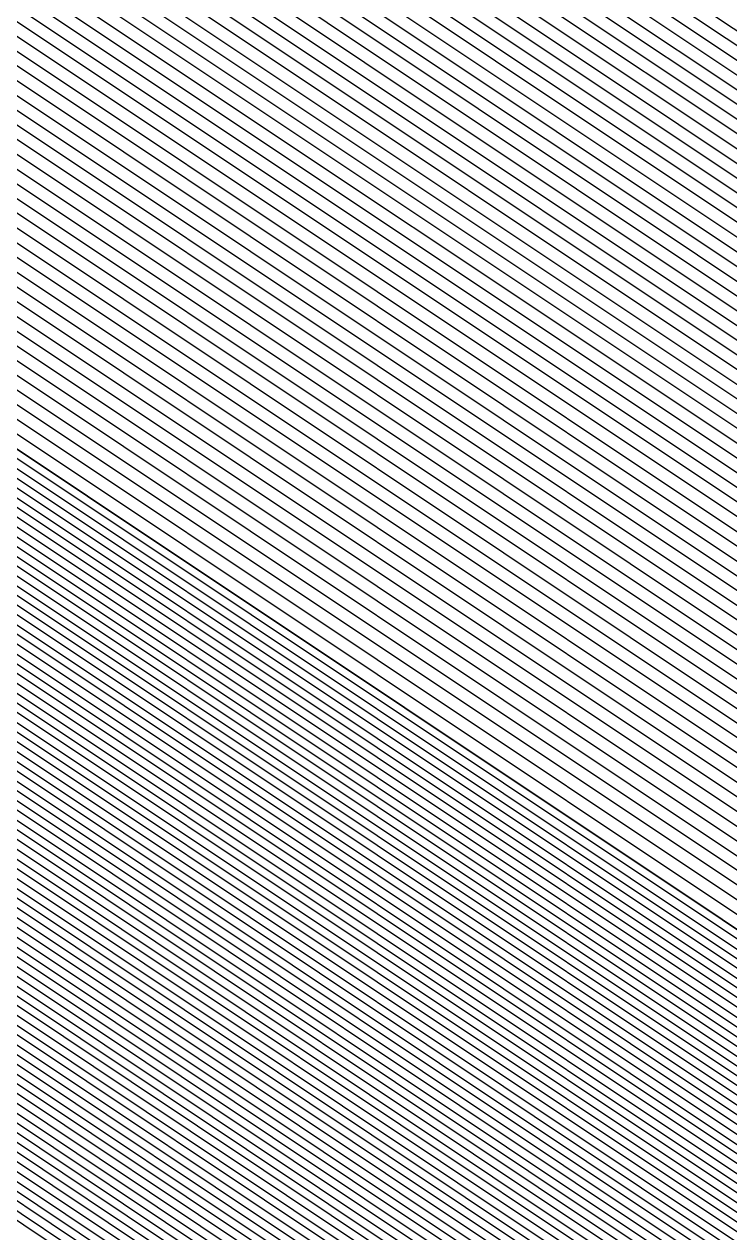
# Model space of a CAD drawing. Extents: x 7084 to 11035, y 13750 to 16729.
# Drawn here: x 8822.6 to 8853.2, y 14749.7 to 14802.2 of the extents above; entities that cross this region are included whole.
import ezdxf

# ---------------------------------------------------------------- set-up
doc = ezdxf.new("R2010")
doc.units = 0
doc.layers.add('Default', color=7, linetype='Continuous')

msp = doc.modelspace()

# ---------------------------------------------------------------- linework, layer by layer
at = {"layer": 'Default'}
for points in [[(8760.535, 14895.53), (8799.376, 14839.801), (8810.945, 14825.188), (8892.006, 14771.148), (8969.689, 14776.214), (8994.653, 14793.263), (9074.025, 14838.859), (9118.472, 14857.734), (9184.334, 14856.046), (9200.165, 14842.041), (9264.338, 14815.021), (9304.868, 14813.332), (9318.264, 14828.554), (9402.702, 14850.508), (9466.875, 14902.86), (9500.65, 14945.079), (9537.803, 15021.073), (9523.799, 15083.179), (9576.151, 15198.015), (9552.508, 15319.606)], [(9550.406, 15318.916), (9573.887, 15198.152), (9521.892, 15084.098), (9536.16, 15020.821), (9499.26, 14945.343), (9465.715, 14903.411), (9401.978, 14851.416), (9318.114, 14829.611), (9304.466, 14814.102), (9264.212, 14815.779), (9200.475, 14842.616), (9184.346, 14856.884), (9118.932, 14858.561), (9073.646, 14839.33), (8994.814, 14794.044), (8969.379, 14776.674), (8892.224, 14771.642), (8811.715, 14825.315), (8799.928, 14840.203), (8761.351, 14895.553)], [(9546.201, 15317.538), (9569.361, 15198.428), (9518.078, 15085.936), (9532.875, 15020.315), (9496.48, 14945.872), (9463.394, 14904.514), (9400.531, 14853.231), (9317.816, 14831.725), (9303.662, 14815.642), (9263.959, 14817.296), (9201.096, 14843.765), (9184.369, 14858.561), (9119.851, 14860.216), (9072.887, 14840.272), (8995.135, 14795.606), (8968.758, 14777.593), (8892.661, 14772.63), (8813.254, 14825.567), (8801.031, 14841.007), (8762.982, 14895.599), (8743.13, 14955.154), (8750.207, 14973.168)], [(8763.798, 14895.622), (8801.582, 14841.41), (8814.024, 14825.694), (8892.879, 14773.124), (8968.448, 14778.052), (8995.296, 14796.387), (9072.508, 14840.743), (9120.311, 14861.043), (9184.38, 14859.4), (9201.406, 14844.339), (9263.833, 14818.054), (9303.26, 14816.411), (9317.666, 14832.782), (9399.807, 14854.138), (9462.234, 14905.066), (9495.09, 14946.136), (9531.232, 15020.062), (9516.171, 15086.855), (9567.098, 15198.566), (9544.099, 15316.848)], [(8767.06, 14895.714), (8803.788, 14843.018), (8817.103, 14826.199), (8893.752, 14775.1), (8967.207, 14779.89), (8995.939, 14799.512), (9070.992, 14842.627), (9122.149, 14864.351), (9184.426, 14862.755), (9202.646, 14846.637), (9263.327, 14821.087), (9301.652, 14819.49), (9317.069, 14837.01), (9396.912, 14857.769), (9457.592, 14907.271), (9489.53, 14947.193), (9524.66, 15019.051), (9508.543, 15090.531), (9558.045, 15199.117), (9535.689, 15314.091)], [(8764.119, 15249.585), (8750.58, 15177.374), (8741.553, 15150.294), (8712.217, 15089.366), (8712.053, 15087.314), (8687.23, 15030.899), (8687.518, 15028.191), (8687.518, 14976.289), (8687.723, 14975.263), (8714.802, 14894.025), (8715.787, 14890.784), (8767.689, 14816.316), (8770.233, 14816.316), (8878.55, 14744.104), (8881.668, 14744.022), (8985.472, 14750.792), (8989.616, 14750.095), (9095.677, 14811.023), (9183.684, 14808.767), (9269.436, 14772.661), (9323.594, 14770.404)], [(8760.385, 15248.723), (8747.092, 15177.825), (8738.23, 15151.238), (8709.427, 15091.417), (8709.099, 15087.314), (8684.728, 15031.925), (8685.302, 15026.509), (8685.302, 14975.551), (8685.712, 14973.499), (8712.299, 14893.738), (8714.269, 14887.256), (8765.227, 14814.141), (8770.315, 14814.141), (8876.662, 14743.243), (8882.899, 14743.079)], [(8770.438, 15248.781), (8756.996, 15177.095), (8748.036, 15150.212), (8747.289, 15147.512), (8718.166, 15087.027), (8693.524, 15031.022), (8693.524, 14979.498), (8695.133, 14976.683), (8694.501, 14975.075), (8721.383, 14894.427), (8772.908, 14820.501), (8773.999, 14819.122), (8881.528, 14747.436), (8984.578, 14754.157), (8986.933, 14755.765), (9092.222, 14816.25), (9096.415, 14818.031), (9183.783, 14815.791), (9185.276, 14814.47), (9270.404, 14778.627), (9324.169, 14776.386), (9325.432, 14777.822)], [(8770.955, 15248.448), (8757.582, 15177.129), (8748.668, 15150.384), (8747.771, 15147.145), (8718.798, 15086.97), (8694.282, 15031.252), (8694.282, 14979.992), (8696.212, 14976.614), (8695.454, 14974.684), (8722.199, 14894.45), (8773.459, 14820.903), (8774.769, 14819.249), (8881.747, 14747.93), (8984.267, 14754.616), (8987.094, 14756.546)], [(8757.399, 15248.034), (8744.302, 15178.186), (8735.571, 15151.993), (8707.195, 15093.058), (8706.736, 15087.314), (8682.725, 15032.745), (8683.529, 15025.163), (8683.529, 14974.96), (8684.104, 14972.088), (8710.297, 14893.508), (8713.054, 14884.433), (8763.258, 14812.402), (8770.38, 14812.402), (8875.153, 14742.554), (8883.884, 14742.324)], [(8758.145, 15248.206), (8745, 15178.096), (8736.236, 15151.804), (8707.753, 15092.648), (8707.326, 15087.314), (8683.226, 15032.54), (8683.973, 15025.5), (8683.973, 14975.107), (8684.506, 14972.441), (8710.798, 14893.566), (8713.358, 14885.138), (8763.75, 14812.837), (8770.364, 14812.837), (8875.53, 14742.726), (8883.637, 14742.513), (8984.422, 14749.086), (8995.196, 14747.272), (9098.171, 14806.428), (9183.619, 14804.237), (9266.875, 14769.182), (9319.458, 14766.991)], [(8771.989, 15247.781), (8758.754, 15177.198), (8749.931, 15150.729), (8748.736, 15146.41), (8720.062, 15086.855), (8695.799, 15031.711), (8695.799, 14980.98), (8698.372, 14976.476), (8697.361, 14973.903), (8723.83, 14894.496), (8774.562, 14821.707), (8776.308, 14819.502), (8882.183, 14748.918), (8983.647, 14755.535), (8987.415, 14758.109)], [(8752.171, 15246.828), (8739.42, 15178.818), (8730.918, 15153.314), (8703.289, 15095.93), (8702.6, 15087.314), (8679.221, 15034.181), (8680.428, 15022.808), (8680.428, 14973.926), (8681.289, 14969.618), (8706.793, 14893.106), (8710.929, 14879.493), (8759.811, 14809.357), (8770.495, 14809.357), (8872.51, 14741.347), (8885.607, 14741.003), (8983.371, 14747.379), (9000.776, 14744.449), (9100.666, 14801.833), (9183.553, 14799.707), (9264.315, 14765.702)], [(9183.504, 14796.31), (9102.537, 14798.386), (9004.961, 14742.332), (8982.584, 14746.099), (8887.084, 14739.87), (8870.245, 14740.313), (8770.594, 14806.748), (8756.857, 14806.748), (8709.107, 14875.259), (8703.79, 14892.762), (8678.877, 14967.501), (8677.769, 14973.04), (8677.769, 15020.789), (8676.218, 15035.412), (8699.055, 15087.314), (8699.941, 15098.392), (8726.93, 15154.446), (8735.235, 15179.359), (8747.691, 15245.794)], [(8748.438, 15245.966), (8735.932, 15179.269), (8727.595, 15154.258), (8700.499, 15097.982), (8699.646, 15087.314), (8676.719, 15035.207), (8678.212, 15021.126), (8678.212, 14973.187), (8679.279, 14967.853), (8704.29, 14892.819), (8709.411, 14875.964), (8757.349, 14807.183), (8770.577, 14807.183), (8870.623, 14740.486), (8886.838, 14740.059)], [(8749.184, 15246.139), (8736.63, 15179.179), (8728.26, 15154.069), (8701.057, 15097.572), (8700.237, 15087.314), (8677.219, 15035.002), (8678.655, 15021.462), (8678.655, 14973.335), (8679.681, 14968.206), (8704.791, 14892.877), (8709.714, 14876.67), (8757.842, 14807.618), (8770.561, 14807.618), (8871, 14740.658), (8886.591, 14740.248), (8982.846, 14746.525), (9003.566, 14743.038), (9101.913, 14799.535), (9183.52, 14797.443), (9263.035, 14763.963), (9313.255, 14761.87), (9339.308, 14761.46), (9443.933, 14788.662)], [(8746.944, 15245.622), (8734.537, 15179.45), (8726.266, 15154.635), (8699.383, 15098.802), (8698.464, 15087.314), (8675.718, 15035.617), (8677.326, 15020.453), (8677.326, 14972.892), (8678.475, 14967.148), (8703.289, 14892.704), (8708.804, 14874.553), (8756.365, 14806.313), (8770.61, 14806.313), (8869.868, 14740.141), (8887.33, 14739.682), (8982.452, 14745.885), (9005.658, 14741.979)], [(8775.607, 15245.449), (8762.855, 15177.439), (8754.354, 15151.935), (8752.114, 15143.836), (8724.485, 15086.453), (8701.106, 15033.32), (8701.106, 14984.437), (8705.931, 14975.994), (8704.036, 14971.169), (8729.54, 14894.657), (8778.422, 14824.522), (8781.696, 14820.386), (8883.711, 14752.376), (8981.476, 14758.752)], [(8777.675, 15244.117), (8765.199, 15177.577), (8756.882, 15152.625), (8754.044, 15142.366), (8727.012, 15086.223), (8704.139, 15034.239), (8704.139, 14986.413), (8710.251, 14975.718), (8707.85, 14969.606), (8732.802, 14894.749), (8780.628, 14826.13), (8784.775, 14820.892), (8884.584, 14754.352), (8980.235, 14760.59), (8989.184, 14766.702), (9086.914, 14822.845), (9102.849, 14829.611), (9183.944, 14827.532), (9189.619, 14822.511), (9268.635, 14789.242)], [(9445.771, 14779.866), (9347.711, 14754.37), (9304.983, 14755.043), (9257.915, 14757.004), (9183.389, 14788.383), (9106.902, 14790.345), (9014.726, 14737.392), (8980.745, 14743.112), (8890.53, 14737.228), (8864.961, 14737.901), (8770.823, 14800.659), (8749.964, 14800.659), (8704.857, 14865.379), (8696.782, 14891.958), (8673.248, 14962.561), (8671.565, 14970.972), (8671.565, 15016.079), (8669.21, 15038.284), (8690.783, 15087.314), (8692.129, 15104.136), (8717.625, 15157.089), (8725.47, 15180.623), (8737.237, 15243.381)], [(9183.967, 14829.209), (9103.768, 14831.265), (9086.156, 14823.787), (8989.506, 14768.264), (8979.615, 14761.509), (8885.021, 14755.34), (8786.314, 14821.144), (8781.731, 14826.934), (8734.434, 14894.795), (8709.757, 14968.825), (8712.411, 14975.58), (8705.656, 14987.401), (8705.656, 15034.698), (8728.276, 15086.108), (8755.009, 15141.63), (8758.145, 15152.969), (8766.371, 15177.646), (8778.709, 15243.45)], [(8779.226, 15243.117), (8766.957, 15177.68), (8758.777, 15153.142), (8755.491, 15141.263), (8728.908, 15086.051), (8706.414, 15034.928), (8706.414, 14987.895), (8713.491, 14975.511), (8710.711, 14968.434), (8735.249, 14894.818), (8782.282, 14827.337), (8787.084, 14821.271), (8885.239, 14755.834), (8979.305, 14761.969), (8989.667, 14769.045), (9085.777, 14824.258), (9104.227, 14832.093), (9183.978, 14830.048), (9190.549, 14824.235), (9268.256, 14791.516)], [(8734.25, 15242.692), (8722.68, 15180.984), (8714.966, 15157.844), (8689.897, 15105.777), (8688.42, 15087.314), (8667.208, 15039.105), (8669.793, 15014.734), (8669.793, 14970.381), (8671.639, 14961.149), (8694.78, 14891.728), (8703.642, 14862.556), (8747.995, 14798.92), (8770.889, 14798.92), (8863.451, 14737.212), (8891.515, 14736.473)], [(9107.444, 14837.883), (9083.123, 14827.555), (8990.793, 14774.514), (8977.133, 14765.185), (8886.767, 14759.292), (8792.472, 14822.155), (8786.142, 14830.151), (8740.959, 14894.979), (8717.385, 14965.7), (8721.05, 14975.029), (8711.722, 14991.353), (8711.722, 15036.536), (8733.331, 15085.649), (8758.869, 15138.689), (8763.2, 15154.348), (8771.058, 15177.922), (8782.845, 15240.785)], [(8723.796, 15240.28), (8712.915, 15182.248), (8705.661, 15160.486), (8682.085, 15111.522), (8680.149, 15087.314), (8660.2, 15041.977), (8663.589, 15010.023), (8663.589, 14968.313), (8666.01, 14956.209), (8687.772, 14890.924), (8699.391, 14852.676), (8741.102, 14792.831), (8771.119, 14792.831), (8858.166, 14734.799), (8894.961, 14733.831), (8978.382, 14739.271), (9027.281, 14731.041), (9112.515, 14780.005), (9183.241, 14778.192), (9252.154, 14749.176), (9295.678, 14747.362), (9357.164, 14746.394), (9447.839, 14769.969)], [(8720.809, 15239.59), (8710.125, 15182.609), (8703.002, 15161.241), (8679.853, 15113.163), (8677.785, 15087.314), (8658.198, 15042.798), (8661.817, 15008.678), (8661.817, 14967.722), (8664.402, 14954.798), (8685.77, 14890.694), (8698.177, 14849.853), (8739.132, 14791.091), (8771.184, 14791.091), (8856.657, 14734.11), (8895.946, 14733.076), (8977.857, 14738.418), (9030.071, 14729.629), (9113.762, 14777.707), (9183.208, 14775.927), (9250.874, 14747.436)], [(8721.555, 15239.763), (8710.822, 15182.519), (8703.667, 15161.052), (8680.411, 15112.752), (8678.376, 15087.314), (8658.699, 15042.592), (8662.26, 15009.014), (8662.26, 14967.87), (8664.804, 14955.151), (8686.27, 14890.751), (8698.481, 14850.559), (8739.625, 14791.526), (8771.168, 14791.526), (8857.034, 14734.282)], [(8717.822, 15238.901), (8707.335, 15182.97), (8700.343, 15161.996), (8677.621, 15114.804), (8675.422, 15087.314), (8656.196, 15043.618), (8660.044, 15007.332), (8660.044, 14967.131), (8662.793, 14953.387), (8683.767, 14890.464), (8696.962, 14847.03), (8737.163, 14789.352), (8771.25, 14789.352), (8855.147, 14733.42), (8896.931, 14732.321), (8977.332, 14737.565), (9032.861, 14728.218)], [(9184.116, 14840.111), (9109.741, 14842.018), (9081.228, 14829.91), (8991.597, 14778.42), (8975.582, 14767.483), (8887.858, 14761.762), (8796.321, 14822.787), (8788.899, 14832.162), (8745.037, 14895.094), (8722.153, 14963.747), (8726.449, 14974.684), (8715.513, 14993.823), (8715.513, 15037.685), (8736.49, 15085.361), (8761.282, 15136.851), (8766.359, 15155.209), (8773.988, 15178.094), (8785.43, 15239.119)], [(8717.075, 15238.729), (8706.637, 15183.06), (8699.679, 15162.184), (8677.063, 15115.214), (8674.831, 15087.314), (8655.695, 15043.823), (8659.601, 15006.995), (8659.601, 14966.984), (8662.391, 14953.034), (8683.267, 14890.407), (8696.659, 14846.325), (8736.671, 14788.917), (8771.266, 14788.917), (8854.769, 14733.248), (8897.177, 14732.132), (8977.201, 14737.351), (9033.558, 14727.865), (9115.321, 14774.835), (9183.167, 14773.096), (9249.274, 14745.262), (9291.025, 14743.522)], [(9183.126, 14770.265), (9116.881, 14771.963), (9037.046, 14726.101), (8976.544, 14736.284), (8898.408, 14731.188), (8852.882, 14732.387), (8771.349, 14786.742), (8734.209, 14786.742), (8695.141, 14842.796), (8680.764, 14890.119), (8660.381, 14951.269), (8657.386, 14966.245), (8657.386, 15005.313), (8653.192, 15044.849), (8671.877, 15087.314), (8674.273, 15117.266), (8696.355, 15163.128), (8703.15, 15183.511), (8713.341, 15237.867)], [(8786.981, 15238.12), (8775.745, 15178.197), (8768.255, 15155.726), (8762.729, 15135.748), (8738.386, 15085.189), (8717.787, 15038.375), (8717.787, 14995.305), (8729.689, 14974.477), (8725.013, 14962.575), (8747.484, 14895.163), (8790.554, 14833.368), (8798.63, 14823.166), (8888.513, 14763.244), (8974.652, 14768.862)], [(8711.848, 15237.522), (8701.755, 15183.692), (8695.026, 15163.506), (8673.157, 15118.086), (8670.696, 15087.314), (8652.191, 15045.259), (8656.499, 15004.64), (8656.499, 14965.95), (8659.577, 14950.564), (8679.763, 14890.005), (8694.534, 14841.385), (8733.224, 14785.872), (8771.381, 14785.872), (8852.127, 14732.042), (8898.9, 14730.811)], [(8788.532, 15237.12), (8777.503, 15178.301), (8770.15, 15156.243), (8764.177, 15134.646), (8740.281, 15085.017), (8720.062, 15039.064), (8720.062, 14996.787), (8732.929, 14974.27), (8727.874, 14961.404), (8749.931, 14895.232), (8792.208, 14834.574), (8800.939, 14823.545), (8889.168, 14764.726), (8973.721, 14770.24), (8992.562, 14783.107)], [(8789.565, 15236.454), (8778.675, 15178.37), (8771.414, 15156.588), (8765.142, 15133.91), (8741.545, 15084.902), (8721.578, 15039.523), (8721.578, 14997.775), (8735.088, 14974.133), (8729.781, 14960.622), (8751.563, 14895.278), (8793.311, 14835.378), (8802.478, 14823.798), (8889.605, 14765.714), (8973.101, 14771.159), (8992.884, 14784.669), (9078.195, 14833.678), (9113.418, 14848.636), (9184.208, 14846.82), (9196.753, 14835.723), (9265.728, 14806.681)], [(8790.082, 15236.121), (8779.261, 15178.404), (8772.046, 15156.76), (8765.624, 15133.543), (8742.177, 15084.844), (8722.337, 15039.753), (8722.337, 14998.269), (8736.168, 14974.064), (8730.734, 14960.232), (8752.378, 14895.301), (8793.862, 14835.78), (8803.248, 14823.925), (8889.823, 14766.208), (8972.791, 14771.619)], [(8790.599, 15235.788), (8779.847, 15178.439), (8772.678, 15156.933), (8766.107, 15133.175), (8742.809, 15084.787), (8723.095, 15039.983), (8723.095, 14998.763), (8737.248, 14973.995), (8731.688, 14959.841), (8753.194, 14895.324), (8794.414, 14836.182), (8804.018, 14824.051), (8890.041, 14766.702), (8972.481, 14772.078), (8993.205, 14786.232), (9077.437, 14834.62), (9114.337, 14850.29), (9184.231, 14848.498), (9197.373, 14836.872)], [(8791.116, 15235.455), (8780.432, 15178.473), (8773.31, 15157.105), (8766.589, 15132.808), (8743.44, 15084.729), (8723.853, 15040.213), (8723.853, 14999.257), (8738.328, 14973.926), (8732.641, 14959.451), (8754.01, 14895.347), (8794.965, 14836.584), (8804.787, 14824.177), (8890.259, 14767.196), (8972.17, 14772.538), (8993.366, 14787.013), (9077.058, 14835.091), (9114.796, 14851.117), (9184.242, 14849.336), (9197.684, 14837.446), (9265.349, 14808.955), (9308.085, 14807.175), (9319.458, 14820.099), (9408.492, 14843.248)], [(9116.175, 14853.599), (9075.92, 14836.504), (8993.849, 14789.357), (8971.24, 14773.916), (8890.914, 14768.678), (8807.097, 14824.556), (8796.619, 14837.791), (8756.457, 14895.415), (8735.502, 14958.279), (8741.568, 14973.719), (8726.128, 15000.739), (8726.128, 15040.902), (8745.336, 15084.557), (8768.037, 15131.705), (8775.205, 15157.622), (8782.19, 15178.576), (8792.667, 15234.455)], [(8794.218, 15233.456), (8783.948, 15178.68), (8777.101, 15158.139), (8769.484, 15130.602), (8747.232, 15084.385), (8728.402, 15041.591), (8728.402, 15002.221), (8744.807, 14973.512), (8738.363, 14957.107), (8758.904, 14895.484), (8798.274, 14838.997), (8809.406, 14824.935), (8891.569, 14770.16), (8970.309, 14775.295), (8994.331, 14791.7), (9074.783, 14837.917), (9117.553, 14856.08), (9184.311, 14854.368), (9199.545, 14840.893), (9264.591, 14813.505), (9305.673, 14811.793), (9318.562, 14826.44), (9404.149, 14848.693)], [(8794.735, 15233.122), (8784.534, 15178.714), (8777.733, 15158.311), (8769.967, 15130.234), (8747.863, 15084.327), (8729.161, 15041.821), (8729.161, 15002.715), (8745.887, 14973.443), (8739.316, 14956.716), (8759.719, 14895.507), (8798.825, 14839.399), (8810.175, 14825.062), (8891.787, 14770.654), (8969.999, 14775.755), (8994.492, 14792.481)], [(8796.286, 15232.123), (8786.291, 15178.818), (8779.628, 15158.828), (8771.414, 15129.131), (8749.759, 15084.155), (8731.435, 15042.51), (8731.435, 15004.197), (8749.127, 14973.237), (8742.177, 14955.545), (8762.166, 14895.576), (8800.479, 14840.605), (8812.484, 14825.441), (8892.442, 14772.136), (8969.069, 14777.133)], [(8798.354, 15230.79), (8788.635, 15178.956), (8782.156, 15159.518), (8773.344, 15127.661), (8752.286, 15083.925), (8734.468, 15043.429), (8734.468, 15006.173), (8753.447, 14972.961), (8745.991, 14953.982), (8765.429, 14895.668), (8802.685, 14842.214), (8815.563, 14825.946), (8893.315, 14774.112), (8967.828, 14778.971), (8995.618, 14797.95), (9071.75, 14841.685), (9121.23, 14862.697), (9184.403, 14861.077), (9202.026, 14845.488)], [(8798.871, 15230.457), (8789.221, 15178.99), (8782.787, 15159.69), (8773.827, 15127.293), (8752.918, 15083.868), (8735.226, 15043.659), (8735.226, 15006.667), (8754.526, 14972.892), (8746.944, 14953.592), (8766.244, 14895.691), (8803.236, 14842.616), (8816.333, 14826.073), (8893.534, 14774.606), (8967.518, 14779.431), (8995.779, 14798.731), (9071.371, 14842.156), (9121.689, 14863.524), (9184.415, 14861.916), (9202.336, 14846.062), (9263.453, 14820.329), (9302.054, 14818.72), (9317.218, 14835.953)], [(8764.613, 14895.645), (8802.134, 14841.812), (8814.794, 14825.82), (8893.097, 14773.618), (8968.138, 14778.512), (8995.457, 14797.169), (9072.129, 14841.214), (9120.77, 14861.87), (9184.392, 14860.239), (9201.716, 14844.913), (9263.706, 14818.812), (9302.858, 14817.181), (9317.517, 14833.839), (9399.083, 14855.046), (9461.073, 14905.617), (9493.7, 14946.4), (9529.589, 15019.81), (9514.264, 15087.774), (9564.835, 15198.704)], [(8757.272, 14895.438), (8797.171, 14838.193), (8807.866, 14824.683), (8891.133, 14769.172), (8970.93, 14774.376), (8994.009, 14790.138), (9075.541, 14836.975), (9116.634, 14854.426), (9184.288, 14852.691), (9198.924, 14839.744), (9264.844, 14811.988), (9306.477, 14810.254), (9318.861, 14824.327), (9405.597, 14846.878), (9471.516, 14900.654), (9506.21, 14944.022), (9544.374, 15022.084), (9531.427, 15079.502), (9585.203, 15197.463)], [(8758.088, 14895.461), (8797.722, 14838.595), (8808.636, 14824.809), (8891.351, 14769.666), (8970.619, 14774.835), (8994.17, 14790.919), (9075.162, 14837.446), (9117.094, 14855.253), (9184.3, 14853.53), (9199.234, 14840.318), (9264.717, 14812.746), (9306.075, 14811.023), (9318.712, 14825.383), (9404.873, 14847.785), (9470.356, 14901.206), (9504.82, 14944.286), (9542.731, 15021.832), (9529.52, 15080.421), (9582.94, 15197.601)], [(8754.825, 14895.37), (8795.516, 14836.987), (8805.557, 14824.304), (8890.478, 14767.69), (8971.86, 14772.997), (8993.527, 14787.794), (9076.678, 14835.562), (9115.256, 14851.944), (9184.254, 14850.175), (9197.994, 14838.021), (9265.223, 14809.714), (9307.683, 14807.944), (9319.309, 14821.156), (9407.768, 14844.155), (9474.997, 14899), (9510.381, 14943.229), (9549.303, 15022.843), (9537.148, 15076.745), (9591.993, 15197.049)], [(8755.641, 14895.392), (8796.068, 14837.389), (8806.327, 14824.43), (8890.696, 14768.184), (8971.55, 14773.457), (8993.688, 14788.575), (9076.299, 14836.033), (9115.715, 14852.771), (9184.265, 14851.014), (9198.304, 14838.595), (9265.096, 14810.472), (9307.281, 14808.714), (9319.16, 14822.213), (9407.044, 14845.063), (9473.837, 14899.551), (9508.991, 14943.494), (9547.66, 15022.59), (9535.241, 15077.664), (9589.73, 15197.187)], [(8750.747, 14895.255), (8792.759, 14834.976), (8801.709, 14823.672), (8889.386, 14765.22), (8973.411, 14770.7), (8992.723, 14783.888), (9078.574, 14833.207), (9112.958, 14847.808), (9184.196, 14845.982), (9196.443, 14835.148), (9265.855, 14805.922), (9309.693, 14804.096), (9320.056, 14815.871), (9411.387, 14839.617), (9480.799, 14896.243), (9517.331, 14941.908), (9557.517, 15024.106), (9546.683, 15072.15), (9603.309, 15196.36)], [(9610.098, 15195.947), (9552.404, 15069.393), (9562.445, 15024.864), (9521.501, 14941.116), (9484.28, 14894.588), (9413.558, 14836.895), (9320.504, 14812.701), (9310.9, 14801.787), (9266.234, 14803.648), (9195.512, 14833.425), (9184.162, 14843.466), (9111.58, 14845.327), (9079.711, 14831.794), (8992.24, 14781.545), (8974.342, 14769.321), (8888.732, 14763.738), (8799.399, 14823.293), (8791.105, 14833.77)], [(8791.656, 14834.172), (8800.169, 14823.419), (8888.95, 14764.232), (8974.031, 14769.781), (8992.401, 14782.326), (9079.332, 14832.265), (9112.039, 14846.154), (9184.173, 14844.305), (9195.822, 14834), (9266.107, 14804.406), (9310.498, 14802.556), (9320.354, 14813.757), (9412.834, 14837.802), (9483.119, 14895.14), (9520.111, 14941.38), (9560.802, 15024.612), (9550.497, 15070.312), (9607.835, 15196.084)], [(9614.625, 15195.671), (9556.219, 15067.555), (9565.731, 15025.37), (9524.281, 14940.587), (9486.6, 14893.485), (9415.006, 14835.08), (9320.803, 14810.587), (9311.704, 14800.247), (9266.486, 14802.131), (9194.892, 14832.276), (9184.139, 14841.789), (9110.66, 14843.673), (9080.47, 14830.852), (8991.919, 14779.982), (8974.962, 14768.402), (8888.295, 14762.75), (8797.86, 14823.04), (8790.002, 14832.966), (8746.669, 14895.14), (8724.06, 14962.966), (8728.609, 14974.546)], [(8786.693, 14830.553), (8793.242, 14822.282), (8886.985, 14759.786), (8976.823, 14765.645), (8990.954, 14775.295), (9082.744, 14828.026), (9107.903, 14838.71), (9184.07, 14836.757), (9193.031, 14828.83), (9267.245, 14797.582), (9314.116, 14795.629), (9321.699, 14804.245), (9419.348, 14829.634), (9493.562, 14890.177), (9532.622, 14939.002), (9575.588, 15026.886), (9567.661, 15062.04), (9628.204, 15194.844)], [(8787.796, 14831.357), (8794.781, 14822.534), (8887.422, 14760.774), (8976.203, 14766.564), (8991.275, 14776.857), (9081.986, 14828.968), (9108.822, 14840.364), (9184.093, 14838.434), (9193.651, 14829.979), (9266.992, 14799.098), (9313.312, 14797.168), (9321.4, 14806.359), (9417.901, 14831.449), (9491.241, 14891.28), (9529.842, 14939.53), (9572.302, 15026.381), (9563.847, 15063.878), (9623.677, 15195.119)], [(8788.348, 14831.759), (8795.551, 14822.661), (8887.64, 14761.268), (8975.893, 14767.024), (8991.436, 14777.639), (9081.607, 14829.439), (9109.282, 14841.191), (9184.105, 14839.273), (9193.961, 14830.553), (9266.865, 14799.857), (9312.91, 14797.938), (9321.251, 14807.416), (9417.177, 14832.357), (9490.081, 14891.831), (9528.452, 14939.794), (9570.659, 15026.128), (9561.94, 15064.797), (9621.414, 15195.257)], [(9632.73, 15194.568), (9571.475, 15060.202), (9578.873, 15027.392), (9535.402, 14938.473), (9495.883, 14889.074), (9420.796, 14827.819), (9321.997, 14802.131), (9314.921, 14794.09), (9267.497, 14796.066), (9192.41, 14827.681), (9184.047, 14835.08), (9106.984, 14837.056), (9083.502, 14827.084), (8990.632, 14773.733), (8977.443, 14764.726), (8886.549, 14758.798), (8791.702, 14822.029)], [(9587.297, 14907.926), (9546.432, 14856.845), (9522.266, 14848.705), (9444.622, 14785.364), (9342.459, 14758.801), (9310.153, 14759.31), (9261.115, 14761.353), (9183.471, 14794.045), (9103.784, 14796.089), (9007.751, 14740.921), (8982.058, 14745.245), (8888.069, 14739.115), (8868.736, 14739.624), (8770.659, 14805.008), (8754.888, 14805.008), (8707.893, 14872.436), (8701.788, 14892.532), (8677.268, 14966.089), (8675.997, 14972.449), (8675.997, 15019.444), (8674.216, 15036.233), (8696.692, 15087.314), (8697.709, 15100.033), (8724.272, 15155.201)], [(8760.041, 15153.486), (8756.457, 15140.528), (8730.172, 15085.936), (8707.93, 15035.388), (8707.93, 14988.883), (8715.65, 14975.373), (8712.618, 14967.653), (8736.881, 14894.864), (8783.385, 14828.141), (8788.624, 14821.523), (8885.676, 14756.822), (8978.684, 14762.888), (8989.989, 14770.608), (9085.019, 14825.2), (9105.146, 14833.747), (9184.001, 14831.725), (9191.17, 14825.384), (9268.003, 14793.033), (9316.529, 14791.011), (9322.595, 14797.904), (9423.691, 14824.189), (9500.524, 14886.868), (9540.962, 14937.416), (9585.445, 15028.403)], [(8760.673, 15153.659), (8756.939, 15140.16), (8730.803, 15085.878), (8708.689, 15035.617), (8708.689, 14989.377), (8716.73, 14975.304), (8713.571, 14967.263), (8737.696, 14894.887), (8783.936, 14828.543), (8789.393, 14821.65), (8885.894, 14757.316), (8978.374, 14763.347), (8990.149, 14771.389), (9084.64, 14825.671), (9105.606, 14834.574), (9184.013, 14832.564), (9191.48, 14825.958), (9267.876, 14793.791), (9316.127, 14791.781), (9322.445, 14798.961), (9422.967, 14825.096), (9499.364, 14887.42), (9539.572, 14937.681), (9583.802, 15028.15)], [(8742.882, 15149.917), (8713.333, 15088.545), (8713.235, 15087.314), (8688.231, 15030.489), (8688.404, 15028.864), (8688.404, 14976.584), (8688.527, 14975.969), (8715.803, 14894.14), (8716.394, 14892.195), (8768.673, 14817.186), (8770.2, 14817.186), (8879.305, 14744.449), (8881.176, 14744.4), (8985.735, 14751.219), (8988.221, 14750.801), (9095.053, 14812.172), (9183.701, 14809.899), (9270.076, 14773.531), (9324.628, 14771.258), (9327.755, 14771.208), (9441.406, 14800.758), (9527.78, 14871.221), (9530.119, 14872.009), (9575.579, 14928.835)], [(9574.398, 14830.849), (9512.813, 14810.104), (9450.137, 14758.974), (9367.668, 14737.532), (9285.338, 14738.828), (9245.753, 14740.478), (9183.077, 14766.868), (9118.751, 14768.517), (9041.231, 14723.984), (8975.756, 14735.004), (8899.885, 14730.056), (8850.617, 14731.353), (8771.447, 14784.133), (8731.255, 14784.133), (8693.319, 14838.562), (8677.761, 14889.775), (8657.968, 14949.152), (8654.727, 14965.359), (8654.727, 15003.295), (8650.189, 15046.08), (8668.332, 15087.314)], [(9596.086, 14892.245), (9558.667, 14845.471), (9518.13, 14831.817), (9447.035, 14773.818), (9353.488, 14749.496), (9299.297, 14750.349), (9254.394, 14752.22), (9183.299, 14782.155), (9110.332, 14784.026), (9022.398, 14733.511), (8979.301, 14740.765), (8893.238, 14735.152), (8860.809, 14736.005), (8771.004, 14795.875), (8744.548, 14795.875), (8701.517, 14857.616), (8691.276, 14891.326), (8668.825, 14958.679), (8666.691, 14969.347), (8666.691, 15012.378), (8663.704, 15040.541), (8684.284, 15087.314)], [(9591.064, 14901.206), (9551.676, 14851.97), (9520.494, 14841.467), (9445.656, 14780.415), (9347.186, 14754.813), (9305.5, 14755.47), (9258.235, 14757.439), (9183.397, 14788.95), (9106.59, 14790.919), (9014.028, 14737.745), (8980.877, 14743.325), (8890.284, 14737.417), (8865.338, 14738.073), (8770.807, 14801.094), (8750.456, 14801.094), (8705.16, 14866.084), (8697.283, 14892.015), (8673.65, 14962.914), (8672.008, 14971.119), (8672.008, 15016.416), (8669.711, 15038.079), (8691.374, 15087.314)], [(9588.971, 14904.939), (9548.763, 14854.678), (9521.478, 14845.488), (9445.082, 14783.164), (9344.56, 14757.029), (9308.085, 14757.603), (9259.835, 14759.614), (9183.438, 14791.781), (9105.031, 14793.791), (9010.541, 14739.509), (8981.533, 14744.392), (8889.053, 14738.36), (8867.226, 14738.935), (8770.725, 14803.269), (8752.918, 14803.269), (8706.678, 14869.613), (8699.785, 14892.302), (8675.66, 14964.678), (8674.224, 14971.858), (8674.224, 15018.098), (8672.214, 15037.053), (8694.328, 15087.314)], [(9603.515, 15031.183), (9556.253, 14934.51), (9513.287, 14880.803), (9431.652, 14814.205), (9324.237, 14786.278), (9320.952, 14782.544), (9269.393, 14784.692), (9187.758, 14819.065), (9183.875, 14822.5), (9100.091, 14824.648), (9089.189, 14820.019), (8988.219, 14762.015), (8982.096, 14757.833), (8883.275, 14751.388), (8780.157, 14820.133), (8777.319, 14823.718), (8727.908, 14894.611), (8702.129, 14971.95), (8703.772, 14976.132), (8699.59, 14983.45), (8699.59, 15032.86), (8723.221, 15086.568)], [(8729.54, 15085.993), (8707.172, 15035.158), (8707.172, 14988.389), (8714.571, 14975.442), (8711.664, 14968.044), (8736.065, 14894.841), (8782.833, 14827.739), (8787.854, 14821.397), (8885.457, 14756.328), (8978.994, 14762.428), (8989.828, 14769.827), (9085.398, 14824.729), (9104.687, 14832.92), (9183.99, 14830.886), (9190.86, 14824.809), (9268.129, 14792.274), (9316.931, 14790.241), (9322.744, 14796.847), (9424.415, 14823.281), (9501.684, 14886.317), (9542.352, 14937.152), (9587.087, 15028.656)], [(9582.159, 15027.897), (9538.182, 14937.945), (9498.203, 14887.971), (9422.243, 14826.004), (9322.296, 14800.018), (9315.725, 14792.55), (9267.75, 14794.549), (9191.79, 14826.532), (9184.024, 14833.402), (9106.065, 14835.401), (9084.261, 14826.142), (8990.31, 14772.17), (8978.064, 14763.807), (8886.112, 14757.81), (8790.163, 14821.776), (8784.488, 14828.945), (8738.512, 14894.91), (8714.525, 14966.872), (8717.81, 14975.235), (8709.447, 14989.871), (8709.447, 15035.847), (8731.435, 15085.821)], [(9558.126, 15066.636), (9567.374, 15025.623), (9525.671, 14940.323), (9487.76, 14892.934), (9415.729, 14834.172), (9320.952, 14809.53), (9312.106, 14799.478), (9266.613, 14801.373), (9194.582, 14831.702), (9184.127, 14840.95), (9110.201, 14842.846), (9080.849, 14830.381), (8991.758, 14779.201), (8975.272, 14767.943), (8888.077, 14762.256), (8797.09, 14822.914), (8789.451, 14832.564)], [(9605.293, 14875.817), (9571.485, 14833.557), (9513.798, 14814.125), (9449.562, 14761.722), (9365.042, 14739.747), (9287.923, 14740.962), (9247.354, 14742.652), (9183.118, 14769.699), (9117.192, 14771.389), (9037.743, 14725.748), (8976.413, 14736.071), (8898.654, 14731), (8852.504, 14732.214), (8771.365, 14786.307), (8733.716, 14786.307), (8694.837, 14842.091), (8680.264, 14890.062), (8659.979, 14950.917), (8656.943, 14966.097), (8656.943, 15004.977), (8652.692, 15045.054)], [(9589.808, 14903.446), (9549.928, 14853.595), (9521.084, 14843.879), (9445.312, 14782.065), (9345.61, 14756.143), (9307.051, 14756.75), (9259.195, 14758.744), (9183.422, 14790.648), (9105.655, 14792.642), (9011.936, 14738.804), (8981.271, 14743.965), (8889.546, 14737.983), (8866.471, 14738.59), (8770.758, 14802.399), (8751.933, 14802.399), (8706.071, 14868.202), (8698.784, 14892.187), (8674.856, 14963.972), (8673.338, 14971.563), (8673.338, 15017.425), (8671.212, 15037.464)], [(9621.586, 15033.963), (9571.544, 14931.603), (9526.051, 14874.737), (9439.613, 14804.222), (9325.88, 14774.652), (9325.375, 14774.077), (9270.783, 14776.352), (9184.346, 14812.747), (9183.748, 14813.275), (9095.037, 14815.55), (9093.359, 14814.837), (8986.45, 14753.421), (8985.508, 14752.778), (8880.874, 14745.954), (8771.69, 14818.743), (8771.253, 14819.295), (8718.936, 14894.359), (8691.64, 14976.246), (8691.893, 14976.89), (8691.25, 14978.016)], [(9618.301, 15033.458), (9568.764, 14932.132), (9523.73, 14875.84), (9438.166, 14806.037), (9325.582, 14776.765), (9324.571, 14775.617), (9270.53, 14777.868), (9184.966, 14813.895), (9183.771, 14814.952), (9095.956, 14817.204), (9092.601, 14815.779), (8986.772, 14754.984), (8984.888, 14753.697), (8881.31, 14746.942), (8773.229, 14818.996)], [(8775.538, 14819.375), (8881.965, 14748.424), (8983.957, 14755.076), (8987.254, 14757.327), (9091.464, 14817.192), (9097.334, 14819.685), (9183.806, 14817.468), (9185.897, 14815.619), (9270.151, 14780.143), (9323.364, 14777.926), (9325.134, 14779.936), (9435.995, 14808.76), (9520.249, 14877.494), (9564.593, 14932.924), (9613.372, 15032.699)], [(8699.452, 14976.407), (8698.315, 14973.512), (8724.646, 14894.519), (8775.113, 14822.109), (8777.078, 14819.628), (8882.402, 14749.412), (8983.337, 14755.995), (8987.576, 14758.89), (9090.706, 14818.134), (9098.253, 14821.34), (9183.829, 14819.145), (9186.517, 14816.767), (9269.898, 14781.659), (9322.56, 14779.465), (9324.835, 14782.05), (9434.547, 14810.575), (9517.928, 14878.597), (9561.813, 14933.453), (9610.087, 15032.194)], [(8725.461, 14894.542), (8775.665, 14822.511), (8777.848, 14819.754), (8882.62, 14749.906), (8983.027, 14756.454), (8987.737, 14759.671), (9090.326, 14818.605), (9098.713, 14822.167), (9183.84, 14819.984), (9186.827, 14817.342), (9269.772, 14782.418), (9322.158, 14780.235), (9324.686, 14783.107), (9433.823, 14811.483), (9516.768, 14879.148), (9560.423, 14933.717), (9608.444, 15031.941)], [(8778.617, 14819.881), (8882.838, 14750.4), (8982.717, 14756.914), (8987.898, 14760.452), (9089.947, 14819.076), (9099.172, 14822.994), (9183.852, 14820.823), (9187.137, 14817.916), (9269.646, 14783.176), (9321.756, 14781.005), (9324.536, 14784.164), (9433.1, 14812.39), (9515.608, 14879.7), (9559.033, 14933.981), (9606.801, 15031.688)], [(8779.387, 14820.007), (8883.056, 14750.894), (8982.406, 14757.373), (8988.059, 14761.233), (9089.568, 14819.547), (9099.632, 14823.821), (9183.863, 14821.661), (9187.448, 14818.491), (9269.519, 14783.934), (9321.354, 14781.774), (9324.387, 14785.221), (9432.376, 14813.298), (9514.448, 14880.251), (9557.643, 14934.246), (9605.158, 15031.436)], [(8780.926, 14820.26), (8883.493, 14751.882), (8981.786, 14758.292), (8988.38, 14762.796), (9088.81, 14820.49), (9100.551, 14825.475), (9183.886, 14823.339), (9188.068, 14819.639), (9269.267, 14785.45), (9320.55, 14783.314), (9324.088, 14787.335), (9430.928, 14815.113), (9512.127, 14881.354), (9554.863, 14934.774), (9601.873, 15030.93)], [(9598.587, 15030.425), (9552.083, 14935.303), (9509.806, 14882.457), (9429.481, 14816.928), (9323.789, 14789.448), (9319.746, 14784.853), (9269.014, 14786.967), (9188.688, 14820.788), (9183.909, 14825.016), (9101.47, 14827.13), (9088.052, 14821.432), (8988.702, 14764.358), (8981.166, 14759.212), (8883.93, 14752.87), (8782.466, 14820.513)], [(8783.236, 14820.639), (8884.148, 14753.364), (8980.855, 14759.671), (8988.863, 14765.139), (9087.673, 14821.903), (9101.929, 14827.957), (9183.921, 14825.855), (9188.998, 14821.363), (9268.887, 14787.725), (9319.344, 14785.623), (9323.64, 14790.505), (9428.757, 14817.836), (9508.646, 14883.008), (9550.693, 14935.567), (9596.944, 15030.172)], [(8784.005, 14820.765), (8884.366, 14753.858), (8980.545, 14760.131), (8989.024, 14765.921), (9087.294, 14822.374), (9102.389, 14828.784), (9183.932, 14826.693), (9189.309, 14821.937), (9268.761, 14788.483), (9318.941, 14786.393), (9323.491, 14791.562), (9428.033, 14818.743), (9507.486, 14883.56), (9549.303, 14935.831), (9595.301, 15029.919)], [(8785.545, 14821.018), (8884.803, 14754.846), (8979.925, 14761.05), (8989.345, 14767.483), (9086.535, 14823.316), (9103.308, 14830.438), (9183.955, 14828.37), (9189.929, 14823.086), (9268.508, 14790), (9318.137, 14787.932), (9323.192, 14793.676), (9426.586, 14820.558), (9505.165, 14884.663), (9546.523, 14936.359), (9592.016, 15029.414)], [(8790.933, 14821.903), (8886.331, 14758.304), (8977.754, 14764.266), (8990.471, 14772.951), (9083.882, 14826.613), (9106.525, 14836.228), (9184.036, 14834.241), (9192.1, 14827.107), (9267.624, 14795.307), (9315.323, 14793.32), (9322.147, 14801.074), (9421.519, 14826.911), (9497.043, 14888.523), (9536.792, 14938.209), (9580.516, 15027.645)], [(9590.645, 14901.952), (9551.093, 14852.512), (9520.691, 14842.271), (9445.541, 14780.965), (9346.661, 14755.256), (9306.017, 14755.896), (9258.555, 14757.874), (9183.405, 14789.516), (9106.279, 14791.493), (9013.331, 14738.098), (8981.008, 14743.538), (8890.038, 14737.605), (8865.716, 14738.246), (8770.791, 14801.529), (8750.949, 14801.529), (8705.464, 14866.79), (8697.783, 14892.072), (8674.052, 14963.266), (8672.452, 14971.267), (8672.452, 15016.752)], [(9593.993, 14895.978), (9555.754, 14848.179), (9519.115, 14835.838), (9446.46, 14776.567), (9350.862, 14751.711), (9301.881, 14752.483), (9255.994, 14754.395), (9183.34, 14784.986), (9108.773, 14786.898), (9018.911, 14735.275), (8979.958, 14741.832), (8892.007, 14736.096), (8862.696, 14736.867), (8770.922, 14798.05), (8747.01, 14798.05), (8703.035, 14861.145), (8693.779, 14891.613), (8670.835, 14960.444), (8668.907, 14970.085), (8668.907, 15014.061)], [(8681.757, 14974.369), (8682.496, 14970.676), (8708.295, 14893.279), (8711.84, 14881.61), (8761.288, 14810.662), (8770.446, 14810.662), (8873.643, 14741.864), (8884.868, 14741.569), (8983.765, 14748.019), (8998.683, 14745.508), (9099.73, 14803.556), (9183.578, 14801.406), (9265.275, 14767.007), (9316.874, 14764.857), (9335.632, 14764.562), (9443.129, 14792.511), (9524.826, 14859.159), (9538.858, 14863.885), (9581.857, 14917.634)], [(8661.374, 14967.574), (8664, 14954.445), (8685.269, 14890.636), (8697.873, 14849.148), (8738.64, 14790.656), (8771.201, 14790.656), (8856.279, 14733.937), (8896.192, 14732.887), (8977.726, 14738.205), (9030.768, 14729.277), (9114.074, 14777.133), (9183.2, 14775.361), (9250.554, 14747.001), (9293.093, 14745.229), (9359.79, 14744.178), (9448.413, 14767.22), (9515.767, 14822.167), (9565.659, 14838.972), (9601.108, 14883.284)], [(8787.245, 14830.955), (8794.011, 14822.408), (8887.204, 14760.28), (8976.513, 14766.104), (8991.114, 14776.076), (9082.365, 14828.497), (9108.363, 14839.537), (9184.082, 14837.595), (9193.341, 14829.404), (9267.118, 14798.34), (9313.714, 14796.399), (9321.549, 14805.302), (9418.624, 14830.542), (9492.402, 14890.728), (9531.232, 14939.266)], [(9570.154, 14931.868), (9524.89, 14875.288), (9438.89, 14805.13), (9325.731, 14775.709), (9324.973, 14774.847), (9270.657, 14777.11), (9184.656, 14813.321), (9183.76, 14814.114), (9095.496, 14816.377), (9092.98, 14815.308), (8986.611, 14754.203), (8985.198, 14753.238), (8881.092, 14746.448), (8772.46, 14818.87)], [(9572.934, 14931.339), (9527.211, 14874.185), (9440.337, 14803.315), (9326.03, 14773.595), (9325.777, 14773.308), (9270.909, 14775.594), (9184.036, 14812.172), (9183.737, 14812.436), (9094.577, 14814.722), (9093.738, 14814.366), (8986.289, 14752.64), (8985.818, 14752.319), (8880.655, 14745.46), (8770.92, 14818.617)], [(9574.742, 14930.328), (9528.954, 14873.092), (9528.174, 14872.83), (9441.176, 14801.857), (9326.704, 14772.095), (9325.662, 14772.111), (9270.716, 14774.4), (9183.717, 14811.031), (9094.429, 14813.321), (8986.826, 14751.506), (8985.997, 14751.646), (8880.683, 14744.777), (8880.06, 14744.794), (8770.167, 14818.056)], [(8770.183, 14817.621), (8879.682, 14744.621), (8880.929, 14744.589), (8985.866, 14751.432), (8987.523, 14751.153), (9094.741, 14812.746), (9183.709, 14810.465), (9270.396, 14773.966), (9325.145, 14771.684), (9327.229, 14771.652), (9441.291, 14801.308), (9527.977, 14872.026), (9529.536, 14872.551), (9575.161, 14929.581)], [(9575.998, 14928.088), (9530.702, 14871.468), (9527.583, 14870.417), (9441.52, 14800.208), (9328.28, 14770.765), (9324.111, 14770.831), (9269.756, 14773.096), (9183.693, 14809.333), (9095.365, 14811.598), (8988.918, 14750.448), (8985.603, 14751.006), (8881.422, 14744.211), (8878.927, 14744.277), (8770.216, 14816.751)], [(9576.835, 14926.595), (9531.867, 14870.384), (9527.19, 14868.809), (9441.75, 14799.108), (9329.33, 14769.879), (9323.077, 14769.978), (9269.116, 14772.226), (9183.676, 14808.2), (9095.988, 14810.449), (8990.313, 14749.742), (8985.341, 14750.579), (8881.914, 14743.834), (8878.172, 14743.932), (8770.249, 14815.881)], [(9577.253, 14925.848), (9532.45, 14869.843), (9526.993, 14868.005), (9441.865, 14798.559), (9329.855, 14769.436), (9322.56, 14769.551), (9268.796, 14771.791), (9183.668, 14807.634), (9096.3, 14809.874), (8991.011, 14749.389), (8985.209, 14750.366), (8882.16, 14743.645), (8877.795, 14743.76), (8770.265, 14815.446)], [(9577.672, 14925.101), (9533.032, 14869.301), (9526.796, 14867.201), (9441.98, 14798.009), (9330.38, 14768.993), (9322.043, 14769.124), (9268.475, 14771.356), (9183.66, 14807.068), (9096.612, 14809.3), (8991.708, 14749.036), (8985.078, 14750.152), (8882.407, 14743.456), (8877.417, 14743.588), (8770.282, 14815.011)], [(8770.298, 14814.576), (8877.04, 14743.415), (8882.653, 14743.267), (8984.947, 14749.939), (8992.406, 14748.683), (9096.924, 14808.726), (9183.652, 14806.502), (9268.155, 14770.921), (9321.526, 14768.697), (9330.906, 14768.55), (9442.095, 14797.459), (9526.599, 14866.396), (9533.615, 14868.76), (9578.09, 14924.354)], [(8770.331, 14813.707), (8876.285, 14743.071), (8883.145, 14742.89), (8984.684, 14749.512), (8993.801, 14747.978), (9097.548, 14807.577), (9183.635, 14805.369), (9267.515, 14770.051), (9320.492, 14767.844), (9331.956, 14767.664), (9442.325, 14796.359), (9526.205, 14864.788), (9534.78, 14867.676), (9578.927, 14922.861)], [(9579.346, 14922.114), (9535.363, 14867.135), (9526.008, 14863.984), (9442.439, 14795.81), (9332.481, 14767.22), (9319.975, 14767.417), (9267.195, 14769.616), (9183.627, 14804.803), (9097.859, 14807.002), (8994.498, 14747.625), (8984.553, 14749.299), (8883.391, 14742.701), (8875.907, 14742.898), (8770.347, 14813.272)], [(9580.601, 14919.874), (9537.11, 14865.51), (9525.417, 14861.571), (9442.784, 14794.16), (9334.057, 14765.891), (9318.424, 14766.137), (9266.235, 14768.312), (9183.602, 14803.105), (9098.795, 14805.279), (8996.591, 14746.566), (8984.159, 14748.659), (8884.13, 14742.135), (8874.775, 14742.381), (8770.397, 14811.967)], [(9581.438, 14918.38), (9538.276, 14864.427), (9525.023, 14859.963), (9443.014, 14793.061), (9335.107, 14765.005), (9317.391, 14765.284), (9265.595, 14767.442), (9183.586, 14801.972), (9099.418, 14804.13), (8997.986, 14745.861), (8983.897, 14748.232), (8884.622, 14741.758), (8874.02, 14742.037), (8770.429, 14811.097)], [(9582.694, 14916.14), (9540.024, 14862.802), (9524.432, 14857.55), (9443.359, 14791.411), (9336.682, 14763.675), (9315.84, 14764.004), (9264.635, 14766.137), (9183.561, 14800.274), (9100.354, 14802.407), (9000.078, 14744.802), (8983.503, 14747.592), (8885.361, 14741.191), (8872.888, 14741.52), (8770.479, 14809.792)], [(8770.512, 14808.923), (8872.133, 14741.175), (8885.853, 14740.814), (8983.24, 14747.165), (9001.473, 14744.096), (9100.978, 14801.258), (9183.545, 14799.141), (9263.995, 14765.267), (9314.806, 14763.15), (9337.733, 14762.789), (9443.588, 14790.312), (9524.039, 14855.942), (9541.189, 14861.719), (9583.531, 14914.647)], [(9583.949, 14913.9), (9541.771, 14861.177), (9523.842, 14855.138), (9443.703, 14789.762), (9338.258, 14762.346), (9314.289, 14762.724), (9263.675, 14764.832), (9183.537, 14798.575), (9101.289, 14800.684), (9002.171, 14743.744), (8983.109, 14746.952), (8886.099, 14740.625), (8871.755, 14741.003), (8770.528, 14808.488)], [(9584.368, 14913.153), (9542.354, 14860.636), (9523.645, 14854.334), (9443.818, 14789.212), (9338.783, 14761.903), (9313.772, 14762.297), (9263.355, 14764.398), (9183.528, 14798.009), (9101.601, 14800.109), (9002.868, 14743.391), (8982.977, 14746.739), (8886.345, 14740.436), (8871.378, 14740.83), (8770.544, 14808.053)], [(9586.46, 14909.42), (9545.267, 14857.928), (9522.66, 14850.313), (9444.392, 14786.463), (9341.409, 14759.687), (9311.187, 14760.163), (9261.755, 14762.223), (9183.487, 14795.178), (9103.16, 14797.237), (9006.356, 14741.626), (8982.321, 14745.672), (8887.576, 14739.493), (8869.49, 14739.969), (8770.626, 14805.878)], [(9586.879, 14908.673), (9545.85, 14857.386), (9522.463, 14849.509), (9444.507, 14785.913), (9341.934, 14759.244), (9310.67, 14759.737), (9261.435, 14761.788), (9183.479, 14794.612), (9103.472, 14796.663), (9007.053, 14741.274), (8982.19, 14745.459), (8887.822, 14739.304), (8869.113, 14739.796), (8770.643, 14805.443)], [(8770.676, 14804.573), (8868.358, 14739.452), (8888.315, 14738.927), (8981.927, 14745.032), (9008.448, 14740.568), (9104.096, 14795.514), (9183.463, 14793.479), (9260.795, 14760.918), (9309.636, 14758.883), (9342.985, 14758.358), (9444.737, 14784.814), (9522.069, 14847.9), (9547.015, 14856.303), (9587.716, 14907.179)], [(9588.134, 14906.433), (9547.598, 14855.762), (9521.872, 14847.096), (9444.852, 14784.264), (9343.51, 14757.915), (9309.119, 14758.457), (9260.475, 14760.483), (9183.455, 14792.913), (9104.408, 14794.94), (9009.146, 14740.215), (8981.796, 14744.818), (8888.561, 14738.738), (8867.981, 14739.279), (8770.692, 14804.139)], [(8770.708, 14803.704), (8867.603, 14739.107), (8888.807, 14738.549), (8981.665, 14744.605), (9009.843, 14739.862), (9104.719, 14794.365), (9183.446, 14792.347), (9260.155, 14760.048), (9308.602, 14758.03), (9344.035, 14757.472), (9444.967, 14783.714), (9521.675, 14846.292), (9548.18, 14855.22), (9588.553, 14905.686)], [(8770.741, 14802.834), (8866.848, 14738.762), (8889.299, 14738.172), (8981.402, 14744.178), (9011.238, 14739.156), (9105.343, 14793.217), (9183.43, 14791.214), (9259.515, 14759.179), (9307.568, 14757.176), (9345.085, 14756.586), (9445.197, 14782.615), (9521.281, 14844.684), (9549.345, 14854.137), (9589.39, 14904.193)], [(8770.774, 14801.964), (8866.093, 14738.418), (8889.792, 14737.794), (8981.139, 14743.752), (9012.633, 14738.451), (9105.967, 14792.068), (9183.414, 14790.082), (9258.875, 14758.309), (9306.534, 14756.323), (9346.136, 14755.699), (9445.426, 14781.515), (9520.887, 14843.075), (9550.511, 14853.054), (9590.227, 14902.699)], [(8770.84, 14800.224), (8864.583, 14737.729), (8890.776, 14737.039), (8980.614, 14742.898), (9015.423, 14737.039), (9107.214, 14789.77), (9183.381, 14787.817), (9257.595, 14756.569), (9304.466, 14754.616), (9348.236, 14753.927), (9445.886, 14779.316), (9520.1, 14839.859), (9552.841, 14850.887), (9591.901, 14899.712)], [(9592.319, 14898.965), (9553.424, 14850.346), (9519.903, 14839.054), (9446.001, 14778.766), (9348.762, 14753.484), (9303.949, 14754.19), (9257.274, 14756.134), (9183.373, 14787.251), (9107.526, 14789.196), (9016.121, 14736.686), (8980.483, 14742.685), (8891.023, 14736.851), (8864.206, 14737.556), (8770.856, 14799.789)], [(9592.738, 14898.219), (9554.006, 14849.804), (9519.706, 14838.25), (9446.116, 14778.216), (9349.287, 14753.041), (9303.432, 14753.763), (9256.954, 14755.699), (9183.364, 14786.685), (9107.838, 14788.621), (9016.818, 14736.334), (8980.352, 14742.472), (8891.269, 14736.662), (8863.828, 14737.384), (8770.873, 14799.355)], [(9593.575, 14896.725), (9555.172, 14848.721), (9519.312, 14836.642), (9446.345, 14777.117), (9350.337, 14752.154), (9302.398, 14752.909), (9256.314, 14754.83), (9183.348, 14785.552), (9108.461, 14787.472), (9018.213, 14735.628), (8980.089, 14742.045), (8891.761, 14736.284), (8863.074, 14737.039), (8770.905, 14798.485)], [(9594.412, 14895.232), (9556.337, 14847.638), (9518.918, 14835.034), (9446.575, 14776.017), (9351.387, 14751.268), (9301.365, 14752.056), (9255.674, 14753.96), (9183.332, 14784.42), (9109.085, 14786.324), (9019.608, 14734.922), (8979.826, 14741.618), (8892.254, 14735.907), (8862.319, 14736.695), (8770.938, 14797.615)], [(9594.83, 14894.485), (9556.919, 14847.096), (9518.721, 14834.229), (9446.69, 14775.467), (9351.913, 14750.825), (9300.848, 14751.629), (9255.354, 14753.525), (9183.323, 14783.854), (9109.397, 14785.749), (9020.306, 14734.569), (8979.695, 14741.405), (8892.5, 14735.718), (8861.941, 14736.522), (8770.955, 14797.18)], [(8770.971, 14796.745), (8861.564, 14736.35), (8892.746, 14735.529), (8979.564, 14741.191), (9021.003, 14734.217), (9109.709, 14785.175), (9183.315, 14783.288), (9255.034, 14753.09), (9300.331, 14751.203), (9352.438, 14750.382), (9446.805, 14774.917), (9518.524, 14833.425), (9557.502, 14846.555), (9595.249, 14893.738)], [(8770.987, 14796.31), (8861.186, 14736.178), (8892.992, 14735.341), (8979.433, 14740.978), (9021.701, 14733.864), (9110.02, 14784.6), (9183.307, 14782.721), (9254.714, 14752.655), (9299.814, 14750.776), (9352.963, 14749.939), (9446.92, 14774.368), (9518.327, 14832.621), (9558.085, 14846.013), (9595.667, 14892.992)], [(8771.02, 14795.44), (8860.431, 14735.833), (8893.484, 14734.963), (8979.17, 14740.551), (9023.096, 14733.158), (9110.644, 14783.452), (9183.29, 14781.589), (9254.074, 14751.785), (9298.78, 14749.922), (9354.013, 14749.053), (9447.15, 14773.268), (9517.933, 14831.013), (9559.25, 14844.93), (9596.504, 14891.498)], [(9596.923, 14890.751), (9559.832, 14844.388), (9517.736, 14830.209), (9447.265, 14772.718), (9354.538, 14748.61), (9298.263, 14749.496), (9253.754, 14751.35), (9183.282, 14781.023), (9110.956, 14782.877), (9023.793, 14732.805), (8979.039, 14740.338), (8893.731, 14734.774), (8860.054, 14735.661), (8771.037, 14795.005)], [(8771.053, 14794.571), (8859.676, 14735.488), (8893.977, 14734.586), (8978.907, 14740.125), (9024.491, 14732.452), (9111.268, 14782.303), (9183.274, 14780.456), (9253.434, 14750.915), (9297.746, 14749.069), (9355.064, 14748.166), (9447.379, 14772.169), (9517.539, 14829.404), (9560.415, 14843.847), (9597.341, 14890.005)], [(8771.07, 14794.136), (8859.299, 14735.316), (8894.223, 14734.397), (8978.776, 14739.911), (9025.188, 14732.099), (9111.58, 14781.728), (9183.266, 14779.89), (9253.114, 14750.48), (9297.229, 14748.642), (9355.589, 14747.723), (9447.494, 14771.619), (9517.343, 14828.6), (9560.998, 14843.305), (9597.76, 14889.258)], [(9598.178, 14888.511), (9561.58, 14842.763), (9517.146, 14827.796), (9447.609, 14771.069), (9356.114, 14747.28), (9296.712, 14748.216), (9252.794, 14750.046), (9183.258, 14779.324), (9111.891, 14781.154), (9025.886, 14731.747), (8978.645, 14739.698), (8894.469, 14734.208), (8858.921, 14735.144), (8771.086, 14793.701)], [(9598.597, 14887.764), (9562.163, 14842.222), (9516.949, 14826.992), (9447.724, 14770.519), (9356.639, 14746.837), (9296.195, 14747.789), (9252.474, 14749.611), (9183.249, 14778.758), (9112.203, 14780.58), (9026.583, 14731.394), (8978.513, 14739.485), (8894.715, 14734.02), (8858.544, 14734.971), (8771.102, 14793.266)], [(9599.434, 14886.271), (9563.328, 14841.139), (9516.555, 14825.383), (9447.954, 14769.42), (9357.689, 14745.951), (9295.161, 14746.936), (9251.834, 14748.741), (9183.233, 14777.625), (9112.827, 14779.431), (9027.978, 14730.688), (8978.251, 14739.058), (8895.208, 14733.642), (8857.789, 14734.627), (8771.135, 14792.396)], [(8771.152, 14791.961), (8857.411, 14734.454), (8895.454, 14733.453), (8978.12, 14738.845), (9028.676, 14730.335), (9113.139, 14778.856), (9183.225, 14777.059), (9251.514, 14748.306), (9294.644, 14746.509), (9358.215, 14745.508), (9448.069, 14768.87), (9516.358, 14824.579), (9563.911, 14840.597), (9599.852, 14885.524)], [(9601.526, 14882.537), (9566.241, 14838.431), (9515.57, 14821.363), (9448.528, 14766.671), (9360.315, 14743.735), (9292.576, 14744.802), (9250.234, 14746.566), (9183.192, 14774.794), (9114.386, 14776.559), (9031.466, 14728.924), (8977.594, 14737.991), (8896.439, 14732.698), (8855.902, 14733.765), (8771.217, 14790.221)], [(9601.945, 14881.791), (9566.824, 14837.889), (9515.373, 14820.558), (9448.643, 14766.121), (9360.841, 14743.292), (9292.059, 14744.375), (9249.914, 14746.131), (9183.184, 14774.228), (9114.698, 14775.984), (9032.163, 14728.571), (8977.463, 14737.778), (8896.685, 14732.51), (8855.524, 14733.593), (8771.234, 14789.787)], [(8771.283, 14788.482), (8854.392, 14733.076), (8897.423, 14731.943), (8977.069, 14737.138), (9034.256, 14727.512), (9115.633, 14774.261), (9183.159, 14772.53), (9248.954, 14744.827), (9290.508, 14743.095), (9362.416, 14741.963), (9448.988, 14764.471), (9514.782, 14818.146), (9568.572, 14836.264), (9603.2, 14879.55)], [(8771.299, 14788.047), (8854.014, 14732.904), (8897.669, 14731.755), (8976.938, 14736.924), (9034.953, 14727.159), (9115.945, 14773.687), (9183.151, 14771.963), (9248.634, 14744.392), (9289.991, 14742.669), (9362.941, 14741.52), (9449.103, 14763.922), (9514.585, 14817.342), (9569.154, 14835.723), (9603.619, 14878.804)], [(9604.037, 14878.057), (9569.737, 14835.181), (9514.388, 14816.538), (9449.218, 14763.372), (9363.466, 14741.077), (9289.474, 14742.242), (9248.314, 14743.957), (9183.143, 14771.397), (9116.257, 14773.112), (9035.651, 14726.807), (8976.807, 14736.711), (8897.916, 14731.566), (8853.637, 14732.731), (8771.316, 14787.612)], [(9604.456, 14877.31), (9570.32, 14834.64), (9514.191, 14815.733), (9449.332, 14762.822), (9363.992, 14740.633), (9288.957, 14741.815), (9247.994, 14743.522), (9183.135, 14770.831), (9116.569, 14772.538), (9036.348, 14726.454), (8976.675, 14736.498), (8898.162, 14731.377), (8853.259, 14732.559), (8771.332, 14787.177)], [(9537.693, 14864.969), (9525.22, 14860.767), (9442.899, 14793.61), (9334.582, 14765.448), (9317.908, 14765.711), (9265.915, 14767.877), (9183.594, 14802.538), (9099.107, 14804.705), (8997.288, 14746.213), (8984.028, 14748.445), (8884.376, 14741.946), (8874.398, 14742.209), (8770.413, 14811.532)], [(9539.441, 14863.344), (9524.629, 14858.355), (9443.244, 14791.961), (9336.157, 14764.119), (9316.357, 14764.43), (9264.955, 14766.572), (9183.569, 14800.84), (9100.042, 14802.982), (8999.381, 14745.155), (8983.634, 14747.805), (8885.114, 14741.38), (8873.265, 14741.692), (8770.462, 14810.227)], [(8771.398, 14785.437), (8851.749, 14731.87), (8899.146, 14730.622), (8976.15, 14735.644), (9039.138, 14725.042), (9117.816, 14770.24), (9183.102, 14768.566), (9246.714, 14741.782), (9286.889, 14740.108), (9366.092, 14738.861), (9449.792, 14760.623), (9513.404, 14812.517), (9572.65, 14832.473)], [(9573.233, 14831.932), (9513.207, 14811.713), (9449.907, 14760.073), (9366.617, 14738.418), (9286.372, 14739.682), (9246.394, 14741.347), (9183.094, 14768), (9118.128, 14769.666), (9039.836, 14724.69), (8976.019, 14735.431), (8899.393, 14730.434), (8851.372, 14731.697), (8771.414, 14785.003)], [(8771.431, 14784.568), (8850.994, 14731.525), (8899.639, 14730.245), (8975.888, 14735.218), (9040.533, 14724.337), (9118.44, 14769.091), (9183.085, 14767.434), (9246.073, 14740.912), (9285.855, 14739.255), (9367.143, 14737.975), (9450.022, 14759.523), (9513.01, 14810.908), (9573.815, 14831.39)], [(9183.725, 14811.598), (9094.118, 14813.895), (8986.129, 14751.859), (8880.437, 14744.966), (8770.15, 14818.491), (8880.437, 14744.966)]]:
    msp.add_lwpolyline(points, dxfattribs=at)

doc.saveas('drawing.dxf')
